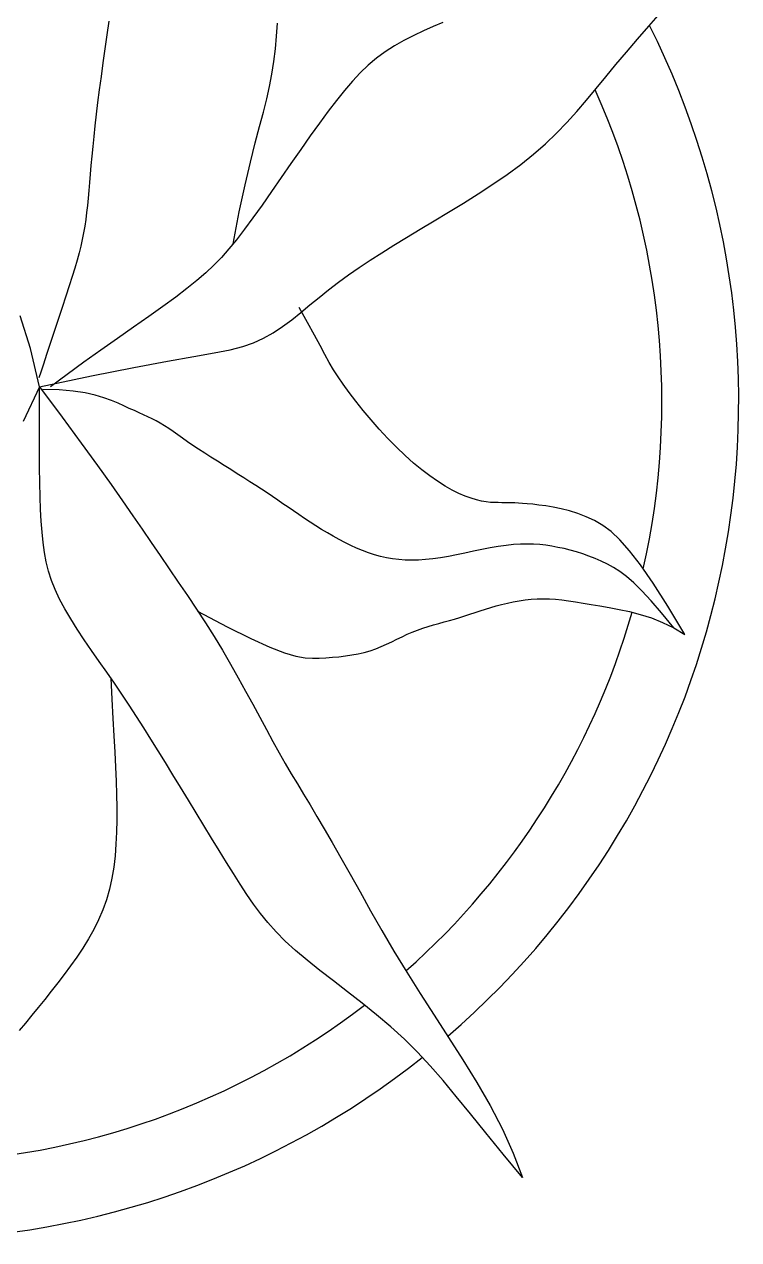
# Model space of a CAD drawing. Header units: millimetres. Extents: x 577 to 2337, y 236 to 943.
# Drawn here: x 749.7874 to 749.9569, y 694.9666 to 695.2551 of the extents above; entities that cross this region are included whole.
import ezdxf

# ---------------------------------------------------------------- set-up
doc = ezdxf.new("R2010")
doc.units = ezdxf.units.MM
doc.header["$LTSCALE"] = 0.01
doc.layers.add('06-Furn', color=4, linetype='Continuous')

# ---------------------------------------------------------------- blocks, each defined once
blk = doc.blocks.new('flower')
at = {"layer": '06-Furn', "color": 94}
for p, q in [((805.7795983661549, 761.053251976038), (805.7791270265778, 761.0499654535389)), ((805.9077048737863, 761.0520616117768), (805.9104810507718, 761.0552330671813)), ((805.8193723853524, 761.0496771813879), (805.8195848164827, 761.0527442878982)), ((805.8542415915854, 761.050968819821), (805.8519166575994, 761.0498671084374)), ((805.8565461685052, 761.051989048458), (805.8542415915854, 761.050968819821)), ((805.8587947634936, 761.052937979828), (805.8565461685052, 761.051989048458)), ((805.9050050353064, 761.0489487221305), (805.9077048737863, 761.0520616117768)), ((805.7791270265778, 761.0499654535389), (805.7786484587899, 761.0466427656921)), ((805.8190920977946, 761.0466417627639), (805.8193723853524, 761.0496771813879)), ((805.8473482178916, 761.0473784955108), (805.8451759619008, 761.0459712230081)), ((805.8496069914131, 761.0486737288273), (805.8473482178916, 761.0473784955108)), ((805.8519166575994, 761.0498671084374), (805.8496069914131, 761.0486737288273)), ((805.9023968030332, 761.0459020368746), (805.9050050353064, 761.0489487221305)), ((805.7786484587899, 761.0466427656921), (805.7781753121601, 761.0433327354986)), ((805.8187315135823, 761.0436369002381), (805.8190920977946, 761.0466417627639)), ((805.8431148215784, 761.0444408770949), (805.8411452881514, 761.0427730285688)), ((805.8451759619008, 761.0459712230081), (805.8431148215784, 761.0444408770949)), ((805.8998954446677, 761.0429291946411), (805.9023968030332, 761.0459020368746)), ((805.7781753121601, 761.0433327354986), (805.7777202360572, 761.040084185959)), ((805.8182781924885, 761.0406614620224), (805.8187315135823, 761.0436369002381)), ((805.8411452881514, 761.0427730285688), (805.8392368261192, 761.0409523994832)), ((805.8975060494273, 761.0400357121897), (805.8998954446677, 761.0429291946411)), ((805.7777202360572, 761.040084185959), (805.7772958798502, 761.0369459400741)), ((805.8177196942863, 761.0377143163286), (805.8182781924885, 761.0406614620224)), ((805.8373588999813, 761.0389637118914), (805.8354809742368, 761.0367916878464)), ((805.8392368261192, 761.0409523994832), (805.8373588999813, 761.0389637118914)), ((805.895192992594, 761.0372186187893), (805.8975060494273, 761.0400357121897)), ((805.7772958798502, 761.0369459400741), (805.7769121823286, 761.0339574781938)), ((805.8170456696657, 761.0347657177114), (805.8177196942863, 761.0377143163286)), ((805.8354809742368, 761.0367916878464), (805.8335725133854, 761.0344210494017)), ((805.8929104709663, 761.0344728218366), (805.895192992594, 761.0372186187893)), ((805.7769121823286, 761.0339574781938), (805.7765682399663, 761.0311209100631)), ((805.8162541329849, 761.0316714660988), (805.8170456696657, 761.0347657177114)), ((805.8335725133854, 761.0344210494017), (805.8316029819264, 761.0318365186105)), ((805.8906126813422, 761.0317932287284), (805.8929104709663, 761.0344728218366)), ((805.7765682399663, 761.0311209100631), (805.7762604386578, 761.0284290027765)), ((805.8153451895188, 761.0282587477619), (805.8162541329849, 761.0316714660988)), ((805.8316029819264, 761.0318365186105), (805.829541844359, 761.029022817526)), ((805.88825382052, 761.0291747468609), (805.8906126813422, 761.0317932287284)), ((805.7762604386578, 761.0284290027765), (805.7759851642977, 761.0258745234283)), ((805.8143189445427, 761.0243547489721), (805.8153451895188, 761.0282587477619)), ((805.829541844359, 761.029022817526), (805.8273695918613, 761.0259790974263)), ((805.8857880852983, 761.0266122836309), (805.88825382052, 761.0291747468609)), ((805.7759851642977, 761.0258745234283), (805.7757388027808, 761.0234502391129)), ((805.8131755033315, 761.019786656), (805.8143189445427, 761.0243547489721)), ((805.8273695918613, 761.0259790974263), (805.825110822325, 761.0227622264903)), ((805.8831696724749, 761.0241007464351), (805.8857880852983, 761.0266122836309)), ((805.7757388027808, 761.0234502391129), (805.7755177400015, 761.0211489169245)), ((805.825110822325, 761.0227622264903), (805.8228011603204, 761.0194435021207)), ((805.877307717178, 761.0192117773121), (805.8803527788482, 761.02163504267)), ((805.8803527788482, 761.02163504267), (805.8831696724749, 761.0241007464351)), ((805.7753183618545, 761.0189633239573), (805.7751370542344, 761.0168862273059)), ((805.7755177400015, 761.0211489169245), (805.7753183618545, 761.0189633239573)), ((805.8119149711605, 761.014381655117), (805.8131755033315, 761.019786656)), ((805.8228011603204, 761.0194435021207), (805.820476230418, 761.0160942217212)), ((805.8740692640696, 761.0168343456579), (805.877307717178, 761.0192117773121)), ((805.7751370542344, 761.0168862273059), (805.7749696007014, 761.014909791254)), ((805.820476230418, 761.0160942217212), (805.8181716571879, 761.0127856826952)), ((805.8706883120893, 761.0145078405839), (805.8740692640696, 761.0168343456579)), ((805.7748093754775, 761.013023768844), (805.7746491504504, 761.0112173103079)), ((805.7749696007014, 761.014909791254), (805.7748093754775, 761.013023768844)), ((805.8105374533046, 761.0079669325941), (805.8119149711605, 761.014381655117)), ((805.8181716571879, 761.0127856826952), (805.8159230652006, 761.0095891824457)), ((805.8672157538041, 761.0122373549663), (805.8706883120893, 761.0145078405839)), ((805.7746491504504, 761.0112173103079), (805.7744816975078, 761.0094795658773)), ((805.8601993885849, 761.0078848136069), (805.8637024817804, 761.0100279816819)), ((805.8637024817804, 761.0100279816819), (805.8672157538041, 761.0122373549663)), ((805.7742997885372, 761.0077996857846), (805.7740961954263, 761.0061668202612)), ((805.7744816975078, 761.0094795658773), (805.7742997885372, 761.0077996857846)), ((805.8090430550392, 761.0003696747024), (805.8105374533046, 761.0079669325941)), ((805.8159230652006, 761.0095891824457), (805.8137660790264, 761.0065760183761)), ((805.8567573667842, 761.0058129436178), (805.8601993885849, 761.0078848136069)), ((805.7738636900626, 761.0045701195394), (805.773595044334, 761.002998733851)), ((805.7740961954263, 761.0061668202612), (805.7738636900626, 761.0045701195394)), ((805.8137660790264, 761.0065760183761), (805.8117363232357, 761.0038174878899)), ((805.8534273089449, 761.0038174645912), (805.8567573667842, 761.0058129436178)), ((805.7732831806663, 761.0014377449127), (805.7729216236402, 760.9998559603808)), ((805.773595044334, 761.002998733851), (805.7732831806663, 761.0014377449127)), ((805.8098520342107, 761.0013619713679), (805.808061895583, 760.999166181101)), ((805.8117363232357, 761.0038174878899), (805.8098520342107, 761.0013619713679)), ((805.8472252271533, 761.000048889469), (805.8502499291008, 761.0019000742205)), ((805.8502499291008, 761.0019000742205), (805.8534273089449, 761.0038174645912)), ((805.7729216236402, 760.9998559603808), (805.7725040483741, 760.9982181193965)), ((805.808061895583, 760.999166181101), (805.8062972027958, 760.9971639123573)), ((805.8415931424229, 760.9964840239438), (805.8443430244712, 760.9982486321168)), ((805.8443430244712, 760.9982486321168), (805.8472252271533, 761.000048889469)), ((805.7720241299869, 760.9964889611007), (805.7714755435975, 760.9946332246346)), ((805.7725040483741, 760.9982181193965), (805.7720241299869, 760.9964889611007)), ((805.8062972027958, 760.9971639123573), (805.8044892512926, 760.9952889604054)), ((805.8389654023771, 760.9947397867307), (805.8415931424229, 760.9964840239438)), ((805.7708519643246, 760.9926156491393), (805.7701470672869, 760.9904009737559)), ((805.7714755435975, 760.9946332246346), (805.7708519643246, 760.9926156491393)), ((805.8025693365166, 760.9934751205134), (805.8004687539114, 760.9916561879498)), ((805.8044892512926, 760.9952889604054), (805.8025693365166, 760.9934751205134)), ((805.8340356337673, 760.9912513123044), (805.8364496257024, 760.9930006422575)), ((805.8364496257024, 760.9930006422575), (805.8389654023771, 760.9947397867307)), ((805.7701470672869, 760.9904009737559), (805.7693545276034, 760.9879539376253)), ((805.7981187989203, 760.9897659579827), (805.7954507669866, 760.9877382258809)), ((805.8004687539114, 760.9916561879498), (805.7981187989203, 760.9897659579827)), ((805.8317132479405, 760.9894765186517), (805.8340356337673, 760.9912513123044)), ((805.7693545276034, 760.9879539376253), (805.768475549828, 760.9852642940176)), ((805.7954507669866, 760.9877382258809), (805.7924180068453, 760.9855220649955)), ((805.8272822234137, 760.9858573300213), (805.8294697450065, 760.9876694709112)), ((805.8294697450065, 760.9876694709112), (805.8317132479405, 760.9894765186517)), ((805.768475549828, 760.9852642940176), (805.7675414562568, 760.9824218527176)), ((805.7924180068453, 760.9855220649955), (805.7890620803965, 760.9831276610113)), ((805.8229733397086, 760.9823603638727), (805.8251252370263, 760.9840757447517)), ((805.826732530965, 760.9816988907321), (805.8247646943455, 760.98527564397)), ((805.8251252370263, 760.9840757447517), (805.8272822234137, 760.9858573300213)), ((805.760970771557, 760.9755149769903), (805.7585470051954, 760.9832770401312)), ((805.7675414562568, 760.9824218527176), (805.766591098621, 760.9795414376389)), ((805.7890620803965, 760.9831276610113), (805.7854466028322, 760.9805804776962)), ((805.820801085325, 760.9807468361538), (805.8229733397086, 760.9823603638727)), ((805.8283475145452, 760.9787162822262), (805.826732530965, 760.9816988907321)), ((805.766591098621, 760.9795414376389), (805.765663328652, 760.9767378726949)), ((805.7854466028322, 760.9805804776962), (805.7816351893437, 760.9779059788181)), ((805.8162937208167, 760.9779679352768), (805.8185830277396, 760.9792708103652)), ((805.8185830277396, 760.9792708103652), (805.820801085325, 760.9807468361538)), ((805.8296910727104, 760.9762157797438), (805.8283475145452, 760.9787162822262)), ((805.7630968259139, 760.966444103033), (805.760970771557, 760.9755149769903)), ((805.765663328652, 760.9767378726949), (805.7647969980807, 760.9741259817995)), ((805.7816351893437, 760.9779059788181), (805.777691455123, 760.9751296281448)), ((805.8045867877775, 760.9744904911614), (805.8083502754783, 760.9752442052711)), ((805.8083502754783, 760.9752442052711), (805.8113503785172, 760.9759979202)), ((805.8113503785172, 760.9759979202), (805.8139077184206, 760.9768738596584)), ((805.8139077184206, 760.9768738596584), (805.8162937208167, 760.9779679352768)), ((805.8308446330851, 760.9740853445767), (805.8296910727104, 760.9762157797438)), ((805.7647969980807, 760.9741259817995), (805.7640309586387, 760.9718205888661)), ((805.7736790153617, 760.9722768894443), (805.7696614852516, 760.9693732264844)), ((805.777691455123, 760.9751296281448), (805.7736790153617, 760.9722768894443)), ((805.7855098014375, 760.9710071166421), (805.7934871722836, 760.9724941705573)), ((805.7934871722836, 760.9724941705573), (805.7997392938881, 760.9736145541602)), ((805.7997392938881, 760.9736145541602), (805.8045867877775, 760.9744904911614)), ((805.8318896232939, 760.9722129380162), (805.8308446330851, 760.9740853445767)), ((805.7634040620572, 760.9699365178085), (805.7629551600675, 760.9685885925402)), ((805.7640309586387, 760.9718205888661), (805.7634040620572, 760.9699365178085)), ((805.7696614852516, 760.9693732264844), (805.7657024799843, 760.966444103033)), ((805.7754865598231, 760.9690311687042), (805.7855098014375, 760.9710071166421)), ((805.8329074709613, 760.9704865213542), (805.8318896232939, 760.9722129380162)), ((805.8339796037117, 760.9687940558822), (805.8329074709613, 760.9704865213542)), ((805.7630968259139, 760.966444103033), (805.7754865598231, 760.9690311687042)), ((805.8351874491694, 760.9670235028917), (805.8339796037117, 760.9687940558822)), ((805.8365935859842, 760.9650892301098), (805.8351874491694, 760.9670235028917)), ((805.7630968259139, 760.966444103033), (805.7592463739786, 760.9581706227535)), ((805.7630976237295, 760.9608739926297), (805.7630967755349, 760.966444103033)), ((805.7630968259139, 760.966444103033), (805.7684922444842, 760.9592065678161)), ((805.7677507600905, 760.9657085026432), (805.7638803710456, 760.9658111218077)), ((805.7710772303094, 760.9654241526619), (805.7677507600905, 760.9657085026432)), ((805.7739230278578, 760.9649933331322), (805.7710772303094, 760.9654241526619)), ((805.776351398891, 760.9644513053228), (805.7739230278578, 760.9649933331322)), ((805.7784255895648, 760.9638333305019), (805.776351398891, 760.9644513053228)), ((805.7802088460342, 760.963174669938), (805.7784255895648, 760.9638333305019)), ((805.8381851969064, 760.9630112310061), (805.8365935859842, 760.9650892301098)), ((805.7631035610924, 760.9558615284428), (805.7630976237295, 760.9608739926297)), ((805.7817644144549, 760.9625105848996), (805.7802088460342, 760.963174669938)), ((805.7831555409821, 760.9618763366552), (805.7817644144549, 760.9625105848996)), ((805.784437340182, 760.9612987478557), (805.7831555409821, 760.9618763366552)), ((805.7856324002623, 760.9607708866822), (805.784437340182, 760.9612987478557)), ((805.7867551778413, 760.9602773826981), (805.7856324002623, 760.9607708866822)), ((805.8399306157112, 760.9608359054856), (805.8381851969064, 760.9630112310061)), ((805.8417981761742, 760.9586096534531), (805.8399306157112, 760.9608359054856)), ((805.7684922444842, 760.9592065678161), (805.7730377639122, 760.9530334009773)), ((805.7878201295374, 760.9598028654667), (805.7867551778413, 760.9602773826981)), ((805.788841711969, 760.9593319645518), (805.7878201295374, 760.9598028654667)), ((805.7898343817542, 760.9588493095165), (805.788841711969, 760.9593319645518)), ((805.7908125955114, 760.9583395299246), (805.7898343817542, 760.9588493095165)), ((805.7917908098591, 760.9577872553394), (805.7908125955114, 760.9583395299246)), ((805.8437562120705, 760.9563788748137), (805.8417981761742, 760.9586096534531)), ((805.7631196767913, 760.951353237727), (805.7631035610924, 760.9558615284428)), ((805.7927825778236, 760.9571802798515), (805.7917908098591, 760.9577872553394)), ((805.7937978380634, 760.9565190556599), (805.7927825778236, 760.9571802798515)), ((805.7948456256452, 760.9558071994901), (805.7937978380634, 760.9565190556599)), ((805.7959349756356, 760.9550483280681), (805.7948456256452, 760.9558071994901)), ((805.7970749231016, 760.95424605812), (805.7959349756356, 760.9550483280681)), ((805.8457730571758, 760.9541899694724), (805.8437562120705, 760.9563788748137)), ((805.7730377639122, 760.9530334009773), (805.776860614778, 760.9477667296953)), ((805.7982745031095, 760.9534040063714), (805.7970749231016, 760.95424605812)), ((805.7995427507262, 760.9525257895484), (805.7982745031095, 760.9534040063714)), ((805.8008887010182, 760.9516150243768), (805.7995427507262, 760.9525257895484)), ((805.8478170452654, 760.9520893373342), (805.8457730571758, 760.9541899694724)), ((805.8498565101146, 760.950123378304), (805.8478170452654, 760.9520893373342)), ((805.7631510599947, 760.947295647737), (805.7631196767913, 760.951353237727)), ((805.8023165702942, 760.9506759302789), (805.8008887010182, 760.9516150243768)), ((805.8038112998312, 760.9497151374641), (805.8023165702942, 760.9506759302789)), ((805.8053530121476, 760.9487398788378), (805.8038112998312, 760.9497151374641)), ((805.8518635552595, 760.9483300044895), (805.8498565101146, 760.950123378304)), ((805.7632027998704, 760.9436352857275), (805.7631510599947, 760.947295647737)), ((805.776860614778, 760.9477667296953), (805.7800880276621, 760.9432486811482)), ((805.8069218297625, 760.9477573873058), (805.8053530121476, 760.9487398788378)), ((805.8084978751946, 760.946774895774), (805.8069218297625, 760.9477573873058)), ((805.8100612709626, 760.9457996371477), (805.8084978751946, 760.946774895774)), ((805.8538253632779, 760.9467131768081), (805.8518635552595, 760.9483300044895)), ((805.8557328865086, 760.9452683683799), (805.8538253632779, 760.9467131768081)), ((805.7632799855867, 760.9403186789531), (805.7632027998704, 760.9436352857275)), ((805.8115921395854, 760.9448388443328), (805.8100612709626, 760.9457996371477)), ((805.8130706035817, 760.9438997502351), (805.8115921395854, 760.9448388443328)), ((805.8144822066284, 760.9429874781739), (805.8130706035817, 760.9438997502351)), ((805.8575770772901, 760.9439910523249), (805.8557328865086, 760.9452683683799)), ((805.8593488879609, 760.9428767017633), (805.8575770772901, 760.9439910523249)), ((805.7800880276621, 760.9432486811482), (805.7828472331446, 760.9393213825147)), ((805.8158341770347, 760.9420987131244), (805.8144822066284, 760.9429874781739)), ((805.8171391642678, 760.9412280304758), (805.8158341770347, 760.9420987131244)), ((805.818409817795, 760.940370005617), (805.8171391642678, 760.9412280304758)), ((805.8610392708596, 760.9419207898151), (805.8593488879609, 760.9428767017633)), ((805.8626391783249, 760.9411187896004), (805.8610392708596, 760.9419207898151)), ((805.8641395626953, 760.9404661742392), (805.8626391783249, 760.9411187896004)), ((805.7633877063116, 760.9372923546683), (805.7632799855867, 760.9403186789531)), ((805.7828472331446, 760.9393213825147), (805.7852654618056, 760.9358269609726)), ((805.8196587870834, 760.9395192139367), (805.818409817795, 760.940370005617)), ((805.8208987216003, 760.9386702308242), (805.8196587870834, 760.9395192139367)), ((805.8221422708131, 760.9378176316683), (805.8208987216003, 760.9386702308242)), ((805.8234020841888, 760.9369559918582), (805.8221422708131, 760.9378176316683)), ((805.8655340151901, 760.939956153457), (805.8641395626953, 760.9404661742392)), ((805.8668266825516, 760.939572883402), (805.8655340151901, 760.939956153457)), ((805.868024350403, 760.939298256827), (805.8668266825516, 760.939572883402)), ((805.8691338043672, 760.9391141664855), (805.868024350403, 760.939298256827)), ((805.8701618300673, 760.9390025051308), (805.8691338043672, 760.9391141664855)), ((805.8711152131265, 760.9389451655163), (805.8701618300673, 760.9390025051308)), ((805.8720007391678, 760.9389240403951), (805.8711152131265, 760.9389451655163)), ((805.8728251938143, 760.9389210225207), (805.8720007391678, 760.9389240403951)), ((805.8735995094969, 760.9389202680635), (805.8728251938143, 760.9389210225207)), ((805.8743512058784, 760.9389149868629), (805.8735995094969, 760.9389202680635)), ((805.8751119494293, 760.9389006521753), (805.8743512058784, 760.9389149868629)), ((805.8759134066203, 760.9388727372576), (805.8751119494293, 760.9389006521753)), ((805.8767872439219, 760.9388267153662), (805.8759134066203, 760.9388727372576)), ((805.8777651278048, 760.9387580597578), (805.8767872439219, 760.9388267153662)), ((805.8788787247394, 760.9386622436888), (805.8777651278048, 760.9387580597578)), ((805.8801597011965, 760.9385347404158), (805.8788787247394, 760.9386622436888)), ((805.8816291681892, 760.9383687597215), (805.8801597011965, 760.9385347404158)), ((805.8832660149012, 760.9381484574918), (805.8816291681892, 760.9383687597215)), ((805.8850385750585, 760.9378557261388), (805.8832660149012, 760.9381484574918)), ((805.8869151823875, 760.9374724580745), (805.8850385750585, 760.9378557261388)), ((805.7635310512132, 760.9345028401282), (805.7633877063116, 760.9372923546683)), ((805.7852654618056, 760.9358269609726), (805.7874699442254, 760.9326075437007)), ((805.8246881005665, 760.9360819963689), (805.8234020841888, 760.9369559918582)), ((805.8259994162723, 760.93520076852), (805.8246881005665, 760.9360819963689)), ((805.8273324170041, 760.9343195412172), (805.8259994162723, 760.93520076852)), ((805.8888641706143, 760.936980545711), (805.8869151823875, 760.9374724580745)), ((805.8908538734651, 760.9363618814601), (805.8888641706143, 760.936980545711)), ((805.8928526246661, 760.9355983577339), (805.8908538734651, 760.9363618814601)), ((805.8948287579435, 760.9346718669444), (805.8928526246661, 760.9355983577339)), ((805.7637176541094, 760.931900057656), (805.7635310512132, 760.9345028401282)), ((805.7639653274165, 760.9294475098512), (805.7637176541094, 760.931900057656)), ((805.7874699442254, 760.9326075437007), (805.7895879109842, 760.9295052578769)), ((805.8286834884594, 760.933445547366), (805.8273324170041, 760.9343195412172)), ((805.8300490163364, 760.9325860198722), (805.8286834884594, 760.933445547366)), ((805.8314253863326, 760.9317481916418), (805.8300490163364, 760.9325860198722)), ((805.8967705869027, 760.9335416675818), (805.8948287579435, 760.9346718669444)), ((805.898746344666, 760.9320764824489), (805.8967705869027, 760.9335416675818)), ((805.900844244235, 760.9301224004264), (805.898746344666, 760.9320764824489)), ((805.7642944282003, 760.9271120943821), (805.7639653274165, 760.9294475098512)), ((805.7895879109842, 760.9295052578769), (805.7917228429322, 760.9263893915955)), ((805.8328089841461, 760.9309392955801), (805.8314253863326, 760.9317481916418)), ((805.8341961954745, 760.9301665645928), (805.8328089841461, 760.9309392955801)), ((805.8355843095914, 760.9294366288665), (805.8341961954745, 760.9301665645928)), ((805.8369742300722, 760.9287537077096), (805.8355843095914, 760.9294366288665)), ((805.8772280042447, 760.9290743713519), (805.875570336773, 760.9289667805489)), ((805.8788133900023, 760.9291060148706), (805.8772280042447, 760.9290743713519)), ((805.8803409502706, 760.9290671359889), (805.8788133900023, 760.9291060148706)), ((805.8818251412742, 760.9289631595909), (805.8803409502706, 760.9290671359889)), ((805.9031524986113, 760.9275255103952), (805.900844244235, 760.9301224004264)), ((805.7647253135272, 760.924860708917), (805.7642944282003, 760.9271120943821)), ((805.7917228429322, 760.9263893915955), (805.793883222, 760.9232378766125)), ((805.8383677640679, 760.9281214177116), (805.8369742300722, 760.9287537077096)), ((805.8397667187297, 760.9275433754619), (805.8383677640679, 760.9281214177116)), ((805.8411729012088, 760.9270231975499), (805.8397667187297, 760.9275433754619)), ((805.8425881186561, 760.926564500565), (805.8411729012088, 760.9270231975499)), ((805.8440141782228, 760.9261709010963), (805.8425881186561, 760.926564500565)), ((805.8454528870599, 760.9258460157333), (805.8440141782228, 760.9261709010963)), ((805.8601414582048, 760.9261681886998), (805.8582515885456, 760.9258460157333)), ((805.8620945748065, 760.9265428013928), (805.8601414582048, 760.9261681886998)), ((805.8640874467643, 760.926949962844), (805.8620945748065, 760.9265428013928)), ((805.8660965824915, 760.9273697820851), (805.8640874467643, 760.926949962844)), ((805.8680984904015, 760.9277823681472), (805.8660965824915, 760.9273697820851)), ((805.8700696789077, 760.9281678300623), (805.8680984904015, 760.9277823681472)), ((805.8719866564236, 760.9285062768619), (805.8700696789077, 760.9281678300623)), ((805.8738259313625, 760.9287778175773), (805.8719866564236, 760.9285062768619)), ((805.875570336773, 760.9289667805489), (805.8738259313625, 760.9287778175773)), ((805.8832804192381, 760.9287995105606), (805.8818251412742, 760.9289631595909)), ((805.8847212403869, 760.928581613782), (805.8832804192381, 760.9287995105606)), ((805.8861620609451, 760.9283148941391), (805.8847212403869, 760.928581613782)), ((805.8876143254489, 760.9280032695924), (805.8861620609451, 760.9283148941391)), ((805.8890774316785, 760.9276446304078), (805.8876143254489, 760.9280032695924)), ((805.8905477657253, 760.927235359928), (805.8890774316785, 760.9276446304078)), ((805.8920217136806, 760.926771841495), (805.8905477657253, 760.927235359928)), ((805.8934956616359, 760.9262504584514), (805.8920217136806, 760.926771841495)), ((805.8949659956827, 760.9256675941394), (805.8934956616359, 760.9262504584514)), ((805.9057593207964, 760.924131901236), (805.9031524986113, 760.9275255103952)), ((805.7652783404628, 760.9226602511243), (805.7647253135272, 760.924860708917)), ((805.793883222, 760.9232378766125), (805.7960537803879, 760.9200558055994)), ((805.8469072570039, 760.9255928583005), (805.8454528870599, 760.9258460157333)), ((805.8483851186329, 760.9254120315628), (805.8469072570039, 760.9255928583005)), ((805.8498955072104, 760.9253035355201), (805.8483851186329, 760.9254120315628)), ((805.8514474579998, 760.9252673701726), (805.8498955072104, 760.9253035355201)), ((805.8530500062645, 760.9253035355201), (805.8514474579998, 760.9252673701726)), ((805.8547121872681, 760.9254120315628), (805.8530500062645, 760.9253035355201)), ((805.8564430362741, 760.9255928583005), (805.8547121872681, 760.9254120315628)), ((805.8582515885456, 760.9258460157333), (805.8564430362741, 760.9255928583005)), ((805.8964291019123, 760.9250196319016), (805.8949659956827, 760.9256675941394)), ((805.8978813664161, 760.9243029550802), (805.8964291019123, 760.9250196319016)), ((805.899328842641, 760.9235013524385), (805.8978813664161, 760.9243029550802)), ((805.9008162534564, 760.9225482344226), (805.899328842641, 760.9235013524385)), ((805.9087529237918, 760.9197876618299), (805.9057593207964, 760.924131901236)), ((805.7659738660734, 760.920477618672), (805.7652783404628, 760.9226602511243)), ((805.7668322474249, 760.9182797092286), (805.7659738660734, 760.920477618672)), ((805.9023979890867, 760.9213644168998), (805.9008162534564, 760.9225482344226)), ((805.9041284397567, 760.9198707157369), (805.9023979890867, 760.9213644168998)), ((805.7678738415833, 760.9160334204624), (805.7668322474249, 760.9182797092286)), ((805.7960537803879, 760.9200558055994), (805.7982192502965, 760.9168482712279)), ((805.9060619956912, 760.917987946801), (805.9041284397567, 760.9198707157369)), ((805.9082530471147, 760.9156369259591), (805.9060619956912, 760.917987946801)), ((805.912221520599, 760.9143388810577), (805.9087529237918, 760.9197876618299)), ((805.7691105235366, 760.9137128646088), (805.7678738415833, 760.9160334204624)), ((805.7982192502965, 760.9168482712279), (805.8003643639262, 760.9136203661698)), ((805.8714740868705, 760.9143917302537), (805.8727942735832, 760.9147436913232)), ((805.8727942735832, 760.9147436913232), (805.8741461260776, 760.9150707555087)), ((805.8741461260776, 760.9150707555087), (805.8755251206707, 760.9153661323539)), ((805.8755251206707, 760.9153661323539), (805.8769267336794, 760.9156230314022)), ((805.8769267336794, 760.9156230314022), (805.8783464414206, 760.9158346621972)), ((805.8783464414206, 760.9158346621972), (805.8797797202111, 760.9159942342826)), ((805.8797797202111, 760.9159942342826), (805.881222046368, 760.9160949572018)), ((805.881222046368, 760.9160949572018), (805.8826688962079, 760.9161300404986)), ((805.8826688962079, 760.9161300404986), (805.8841200813014, 760.9160949571791)), ((805.8841200813014, 760.9160949571791), (805.8855927542343, 760.9159942341006)), ((805.8855927542343, 760.9159942341006), (805.8871084028455, 760.915834661583)), ((805.8871084028455, 760.915834661583), (805.8886885149742, 760.915623029946)), ((805.8886885149742, 760.915623029946), (805.8903545784598, 760.9153661295098)), ((805.8903545784598, 760.9153661295098), (805.8921280811413, 760.9150707505942)), ((805.8921280811413, 760.9150707505942), (805.8940305108581, 760.9147436835191)), ((805.8940305108581, 760.9147436835191), (805.8960833554492, 760.9143917186042)), ((805.9107559842521, 760.9127384690784), (805.9082530471147, 760.9156369259591)), ((805.7705202399605, 760.9113210121708), (805.7691105235366, 760.9137128646088)), ((805.8003643639262, 760.9136203661698), (805.8024738534776, 760.9103771830967)), ((805.8006360567148, 760.9132026587428), (805.8076358920022, 760.909451583436)), ((805.8616303592875, 760.9113014268167), (805.8628529070679, 760.9116718716222)), ((805.8628529070679, 760.9116718716222), (805.8640641463294, 760.9120558962484)), ((805.8640641463294, 760.9120558962484), (805.8652708624982, 760.9124489740883)), ((805.8652708624982, 760.9124489740883), (805.8664798410005, 760.9128465785351)), ((805.8664798410005, 760.9128465785351), (805.8676978672626, 760.9132441829821)), ((805.8676978672626, 760.9132441829821), (805.8689317267107, 760.9136372608219)), ((805.8689317267107, 760.9136372608219), (805.8701882047712, 760.9140212854481)), ((805.8701882047712, 760.9140212854481), (805.8714740868705, 760.9143917302537)), ((805.8960833554492, 760.9143917186042), (805.8982998092691, 760.9140141015063)), ((805.8982998092691, 760.9140141015063), (805.900659892734, 760.9135798992282)), ((805.900659892734, 760.9135798992282), (805.9031353327752, 760.9130506341099)), ((805.9031353327752, 760.9130506341099), (805.9056978563237, 760.9123878284908)), ((805.9056978563237, 760.9123878284908), (805.9083191903112, 760.9115530047106)), ((805.9136251973279, 760.9092133920257), (805.9107559842521, 760.9127384690784)), ((805.9162533242197, 760.9076316478003), (805.912221520599, 760.9143388810577)), ((805.7720724554531, 760.9088680482188), (805.7705202399605, 760.9113210121708)), ((805.7737366346119, 760.9063641578233), (805.7720724554531, 760.9088680482188)), ((805.8024738534776, 760.9103771830967), (805.8045324511511, 760.9071238146802)), ((805.8076358920022, 760.909451583436), (805.8132750489327, 760.9066350852198)), ((805.8528324033213, 760.908692454446), (805.8540847306872, 760.9091285408307)), ((805.8540847306872, 760.9091285408307), (805.8553461050259, 760.9095284127221)), ((805.8553461050259, 760.9095284127221), (805.8566120028509, 760.9099011236068)), ((805.8566120028509, 760.9099011236068), (805.8578779006758, 760.9102557269717)), ((805.8578779006758, 760.9102557269717), (805.8591392750144, 760.910601276304)), ((805.8591392750144, 760.910601276304), (805.8603916023804, 760.9109468250899)), ((805.8603916023804, 760.9109468250899), (805.8616303592875, 760.9113014268167)), ((805.9083191903112, 760.9115530047106), (805.9109710616688, 760.910507685109)), ((805.9109710616688, 760.910507685109), (805.9136251973279, 760.9092133920257)), ((805.9136251973279, 760.9092133920257), (805.9162533242197, 760.9076316478003)), ((805.7754822420347, 760.9038195260545), (805.7737366346119, 760.9063641578233)), ((805.8045324511511, 760.9071238146802), (805.8065248891473, 760.9038653535921)), ((805.8132750489327, 760.9066350852198), (805.8177492025535, 760.9046222398698)), ((805.84547901674, 760.9053271301296), (805.8467200383914, 760.9059175042138)), ((805.8467200383914, 760.9059175042138), (805.8479429649166, 760.9065169320576)), ((805.8479429649166, 760.9065169320576), (805.8491568435835, 760.9071095698546)), ((805.8491568435835, 760.9071095698546), (805.8503707216602, 760.907679573798)), ((805.8503707216602, 760.907679573798), (805.8515936464142, 760.9082111000811)), ((805.8515936464142, 760.9082111000811), (805.8528324033213, 760.908692454446)), ((805.7772787423194, 760.9012443379826), (805.7754822420347, 760.9038195260545)), ((805.8065248891473, 760.9038653535921), (805.8084392924782, 760.9006094388399)), ((805.8177492025535, 760.9046222398698), (805.8212540279114, 760.9032821231618)), ((805.8212540279114, 760.9032821231618), (805.8239852000537, 760.9024838108711)), ((805.8372225786748, 760.9027604148043), (805.8387084454373, 760.9030354206898)), ((805.8387084454373, 760.9030354206898), (805.840155860795, 760.9033692751954)), ((805.840155860795, 760.9033692751954), (805.8415569083515, 760.9037687685042)), ((805.8415569083515, 760.9037687685042), (805.842906498988, 760.9042369184682)), ((805.842906498988, 760.9042369184682), (805.8442108526949, 760.9047616536124)), ((805.8442108526949, 760.9047616536124), (805.84547901674, 760.9053271301296)), ((805.7790956000636, 760.8986487786779), (805.7772787423194, 760.9012443379826)), ((805.8084392924782, 760.9006094388399), (805.8102773574018, 760.8973738947742)), ((805.8239852000537, 760.9024838108711), (805.8261383940275, 760.9020963787733)), ((805.8261383940275, 760.9020963787733), (805.8279092848796, 760.9019889026442)), ((805.8279092848796, 760.9019889026442), (805.8294935476574, 760.9020304582592)), ((805.8294935476574, 760.9020304582592), (805.8310529255006, 760.9021130737952)), ((805.8310529255006, 760.9021130737952), (805.8326134339202, 760.9022205870343)), ((805.8326134339202, 760.9022205870343), (805.8341671565199, 760.90235978816)), ((805.8341671565199, 760.90235978816), (805.8357061769035, 760.9025374673555)), ((805.8357061769035, 760.9025374673555), (805.8372225786748, 760.9027604148043)), ((805.7809022798652, 760.8960430332107), (805.7790956000636, 760.8986487786779)), ((805.7800606608037, 760.8972568869623), (805.7803157416554, 760.8922594186616)), ((805.8102773574018, 760.8973738947742), (805.8120441729881, 760.894179092082)), ((805.782675031945, 760.8934338916055), (805.7809022798652, 760.8960430332107)), ((805.7803157416554, 760.8922594186616), (805.780555505895, 760.887702170788)), ((805.7844172490163, 760.8908145637012), (805.782675031945, 760.8934338916055)), ((805.8120441729881, 760.894179092082), (805.8137448283065, 760.8910454014498)), ((805.7861391094151, 760.888174864291), (805.7844172490163, 760.8908145637012)), ((805.8137448283065, 760.8910454014498), (805.815384412427, 760.8879931935641)), ((805.780555505895, 760.887702170788), (805.7807756789243, 760.8835313081566)), ((805.7878507914776, 760.8855046081683), (805.7861391094151, 760.888174864291)), ((805.815384412427, 760.8879931935641), (805.8169680144191, 760.8850428391119)), ((805.7807756789243, 760.8835313081566), (805.7809719861452, 760.879692995583)), ((805.7895624735402, 760.8827936101262), (805.7878507914776, 760.8855046081683)), ((805.8169680144191, 760.8850428391119), (805.8185007233526, 760.8822147087795)), ((805.791284333939, 760.880031684958), (805.7895624735402, 760.8827936101262)), ((805.7930265510101, 760.8772086474565), (805.791284333939, 760.880031684958)), ((805.8185007233526, 760.8822147087795), (805.8199876282972, 760.879529173254)), ((805.7809719861452, 760.879692995583), (805.7811401529596, 760.8761333978824)), ((805.79479930309, 760.8743143124154), (805.7930265510101, 760.8772086474565)), ((805.8199876282972, 760.879529173254), (805.8214372112161, 760.8769921739967)), ((805.7811401529596, 760.8761333978824), (805.7812759047691, 760.8727986798705)), ((805.7966085275249, 760.8713452848336), (805.79479930309, 760.8743143124154)), ((805.8214372112161, 760.8769921739967), (805.8228715256467, 760.8745519355693)), ((805.8228715256467, 760.8745519355693), (805.8243160180201, 760.8721422533085)), ((805.7812759047691, 760.8727986798705), (805.7813749669759, 760.8696350063625)), ((805.7984431977019, 760.8683253305353), (805.7966085275249, 760.8713452848336)), ((805.8243160180201, 760.8721422533085), (805.8257961347668, 760.8696969225508)), ((805.7813749669759, 760.8696350063625), (805.7814330649817, 760.8665885421739)), ((805.8257961347668, 760.8696969225508), (805.8273373223182, 760.8671497386327)), ((805.7814330649817, 760.8665885421739), (805.781444186285, 760.8636146132936)), ((805.8002880460183, 760.8652850055503), (805.7984431977019, 760.8683253305353)), ((805.8273373223182, 760.8671497386327), (805.8289650271048, 760.864434496891)), ((805.781444186285, 760.8636146132936), (805.7813953667696, 760.8607051904046)), ((805.8021278048715, 760.8622548659085), (805.8002880460183, 760.8652850055503)), ((805.8289650271048, 760.864434496891), (805.8307046955576, 760.8614849926622)), ((805.7813953667696, 760.8607051904046), (805.7812719044166, 760.8578614053635)), ((805.8039472066586, 760.8592654676402), (805.8021278048715, 760.8622548659085)), ((805.8307046955576, 760.8614849926622), (805.8325817741078, 760.8582350212828)), ((805.7812719044166, 760.8578614053635), (805.7810590972065, 760.8550843900265)), ((805.8057309837769, 760.8563473667751), (805.8039472066586, 760.8592654676402)), ((805.8325817741078, 760.8582350212828), (805.8346174680731, 760.8546357780339)), ((805.7810590972065, 760.8550843900265), (805.7807422431199, 760.8523752762504)), ((805.8074638686239, 760.8535311193434), (805.8057309837769, 760.8563473667751)), ((805.8346174680731, 760.8546357780339), (805.8368160183205, 760.8507080579744)), ((805.7807422431199, 760.8523752762504), (805.7803066401376, 760.8497351958916)), ((805.8091305935967, 760.8508472813751), (805.8074638686239, 760.8535311193434)), ((805.7803066401376, 760.8497351958916), (805.7797375862402, 760.8471652808066)), ((805.8107269177383, 760.8483162235567), (805.8091305935967, 760.8508472813751)), ((805.8122927066745, 760.8459175752017), (805.8107269177383, 760.8483162235567)), ((805.8368160183205, 760.8507080579744), (805.839177424604, 760.8464900561079)), ((805.7797375862402, 760.8471652808066), (805.7790203794085, 760.8446666628519)), ((805.8138788526767, 760.8436207802799), (805.8122927066745, 760.8459175752017)), ((805.839177424604, 760.8464900561079), (805.8417016866778, 760.8420199674374)), ((805.7790203794085, 760.8446666628519), (805.7781457837974, 760.842239530784)), ((805.8155362480163, 760.8413952827616), (805.8138788526767, 760.8436207802799)), ((805.7771264282603, 760.8398803009596), (805.7759804078248, 760.8375844466351)), ((805.7781457837974, 760.842239530784), (805.7771264282603, 760.8398803009596)), ((805.8173157849649, 760.8392105266165), (805.8155362480163, 760.8413952827616)), ((805.8417016866778, 760.8420199674374), (805.8443888042955, 760.8373359869664)), ((805.7759804078248, 760.8375844466351), (805.7747258175185, 760.8353474410671)), ((805.8192683557937, 760.8370359558148), (805.8173157849649, 760.8392105266165)), ((805.8214448527744, 760.8348410143265), (805.8192683557937, 760.8370359558148)), ((805.8443888042955, 760.8373359869664), (805.8472387772114, 760.8324763096986)), ((805.7747258175185, 760.8353474410671), (805.773380752369, 760.8331647575122)), ((805.8238961681783, 760.8325951461214), (805.8214448527744, 760.8348410143265)), ((805.7719633074042, 760.8310318692271), (805.7704915776516, 760.8289442494683)), ((805.773380752369, 760.8331647575122), (805.7719633074042, 760.8310318692271)), ((805.8266541096586, 760.8302724634692), (805.8238961681783, 760.8325951461214)), ((805.8472387772114, 760.8324763096986), (805.8502516051794, 760.8274791306368)), ((805.7704915776516, 760.8289442494683), (805.7689836581387, 760.8268973714925)), ((805.829674146396, 760.8278657518368), (805.8266541096586, 760.8302724634692)), ((805.7689836581387, 760.8268973714925), (805.7674557589763, 760.8248874630132)), ((805.8328926629525, 760.8253724649909), (805.829674146396, 760.8278657518368)), ((805.8362460438906, 760.8227900566978), (805.8328926629525, 760.8253724649909)), ((805.8502516051794, 760.8274791306368), (805.8534272879537, 760.8223826447847)), ((805.7659165506061, 760.8229137695735), (805.7643728185528, 760.8209762911731)), ((805.7674557589763, 760.8248874630132), (805.7659165506061, 760.8229137695735)), ((805.8396706737726, 760.8201159807244), (805.8362460438906, 760.8227900566978)), ((805.8534272879537, 760.8223826447847), (805.8567522540419, 760.817217408104)), ((805.7643728185528, 760.8209762911731), (805.762831348341, 760.8190750278123)), ((805.8431029371608, 760.8173476908372), (805.8396706737726, 760.8201159807244)), ((805.7612989254956, 760.8172099794909), (805.7597823355409, 760.815381146209)), ((805.762831348341, 760.8190750278123), (805.7612989254956, 760.8172099794909)), ((805.8464792186173, 760.8144826408026), (805.8431029371608, 760.8173476908372)), ((805.8567522540419, 760.817217408104), (805.8601586469674, 760.8119834203901)), ((805.7597823355409, 760.815381146209), (805.7582883640018, 760.8135885279665)), ((805.8497359027048, 760.811518284387), (805.8464792186173, 760.8144826408026)), ((805.8528365165596, 760.8084418899458), (805.8497359027048, 760.811518284387)), ((805.8601586469674, 760.8119834203901), (805.8635650390073, 760.8066730423963)), ((805.8558531576155, 760.8051999841872), (805.8528365165596, 760.8084418899458)), ((805.8588850658804, 760.8017289084086), (805.8558531576155, 760.8051999841872)), ((805.8635650390073, 760.8066730423963), (805.8668900024388, 760.8012786348763)), ((805.8620314813626, 760.7979650039066), (805.8588850658804, 760.8017289084086)), ((805.8668900024388, 760.8012786348763), (805.8700521095391, 760.7957925585837)), ((805.8653916440699, 760.7938446119784), (805.8620314813626, 760.7979650039066)), ((805.8690647940105, 760.789304073921), (805.8653916440699, 760.7938446119784)), ((805.8700521095391, 760.7957925585837), (805.8729699325851, 760.7902071742723)), ((805.8731501711923, 760.7842797310315), (805.8690647940105, 760.789304073921)), ((805.8729699325851, 760.7902071742723), (805.8755620438541, 760.7845148426953)), ((805.8777470156233, 760.7787079246066), (805.8731501711923, 760.7842797310315)), ((805.8755620438541, 760.7845148426953), (805.8777470156233, 760.7787079246066))]:
    blk.add_line(p, q, dxfattribs=at)
for radius, start, end in [(0.1989870255911171, 310.7723933400467, 26.672614285383), (0.1807746430813664, 347.304797679751, 24.17542466505855), (0.1807746430813664, 311.6064527134341, 343.9328357851649), (0.1807746430813664, 271.5791409052164, 307.5679645525484), (0.1989870255911171, 270.5499470086904, 308.5161633291046)]:
    blk.add_arc((805.7300519069881, 760.9629196501501), radius, start, end, dxfattribs=at)

msp = doc.modelspace()

# ---------------------------------------------------------------- block references
at = {"layer": '06-Furn', "color": 5}
msp.add_blockref('flower', (-55.97213017727063, -65.79735013593893), dxfattribs=at)

doc.saveas('drawing.dxf')
